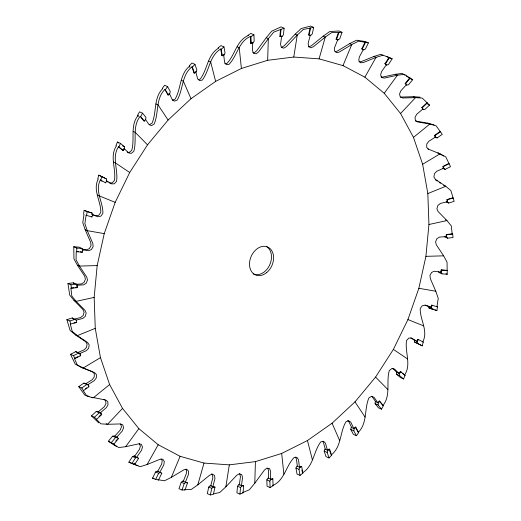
<?xml version="1.0" encoding="UTF-8"?>
<svg xmlns="http://www.w3.org/2000/svg" width="521" height="521" viewBox="0 0 521 521"><rect width="100%" height="100%" fill="white"/><g stroke="black" fill="none" stroke-linecap="round" stroke-linejoin="round"><path stroke-width="0.78" d="M268.458 478.245L268.536 470.333L267.664 468.32M76.828 286.719L76.965 285.261L83.51 284.876L86.173 283.274L87.521 280.051L86.76 277.081L79.466 266.075L76.053 259.771L76.235 251.597L82.364 252.197L82.852 250.002L82.012 248.452L78.984 247.13L73.761 246.759L73.956 258.852L77.368 265.163L84.662 276.163L85.424 279.132L84.076 282.362L81.413 283.958L76.326 284.258M76.704 251.799L76.789 248.087L73.761 246.759M438.428 271.513L438.988 272.548L442.016 273.87L447.239 274.241L447.044 262.148L443.632 255.837L436.337 244.837L435.576 241.868L436.924 238.638L439.587 237.042L446.132 236.658L447.656 238.175L453.049 237.504L452.645 233.949L446.341 234.47L446.132 236.658M106.219 180.566L111.54 183.887L114.262 183.815L116.554 181.373C118.43 169.931 111.468 157.414 118.488 146.805L122.819 150.4L124.044 148.498L128.68 152.933L131.279 153.389L133.793 151.344C137.166 139.934 131.963 126.369 140.182 116.385L143.835 120.911L144.304 121.113L145.717 119.407L145.913 117.342L142.546 113.168L139.517 111.839L137.622 115.265L138.091 115.467C129.866 125.45 135.069 139.016 131.696 150.426L129.188 152.471L127.235 152.132M213.727 493.862L219.797 492.469L225.853 486.829L236.71 475.315L239.367 473.719L241.79 474.69L242.545 477.659L241.431 485.735L243.691 485.715L243.02 492.833L242.552 492.632L249.331 489.805L254.776 483.247L255.433 461.626L281.692 453.452L307.462 440.538L332.092 423.202L354.99 401.873L375.589 377.074L393.375 349.409L407.917 319.575L418.858 288.295L425.918 256.339L428.939 224.499L427.832 193.558L422.635 164.271L413.472 137.368L400.564 113.513L384.231 93.285L364.882 77.186L342.987 65.607L319.086 58.847L293.772 57.056L267.664 60.293L241.399 68.466L215.635 81.38L191.005 98.716L168.107 120.045L147.508 144.845L129.722 172.503L115.18 202.343L104.239 233.623L97.173 265.58L94.158 297.419L95.265 328.36L100.462 357.647L109.625 384.55L122.533 408.405L138.86 428.633L158.215 444.732L180.11 456.311L204.004 463.071L229.325 464.862L255.433 461.626M267.664 60.293L268.322 38.665L273.766 32.113L284.088 28.206L283.47 34.777L282.128 36.385L279.868 36.405L280.545 29.287M381.483 409.161L378.116 404.986L378.311 402.922L375.283 401.593L375.087 403.658L378.454 407.832L381.483 409.161L383.378 405.735L382.909 405.533C391.134 395.55 385.931 381.984 389.304 370.574L391.812 368.529L394.417 368.979L399.053 373.42L400.278 371.519L400.747 371.72L405.071 375.322L403.586 378.956L400.558 377.627L396.566 374.306L396.494 372.3L399.522 373.622L399.594 375.628L403.586 378.956M76.092 320.122L82.728 318.481L85.242 316.436L86.193 313.095L85.027 310.418L76.118 301.346L71.807 296L70.921 288.172L77.225 287.651L77.434 285.462L76.372 284.153L73.344 282.825L67.951 283.496L69.71 295.081L74.028 300.428L82.93 309.5L84.096 312.177L83.145 315.518L80.631 317.563L74.731 319.021M240.07 484.465L238.872 484.615L237.53 486.223L236.912 492.794L239.94 494.116L243.02 492.833M280.337 36.613L281.008 29.489M239.94 494.116L240.559 487.545L241.894 485.937L243.691 485.715M446.595 236.86L446.803 234.671L446.341 234.47M279.868 36.405L281.666 36.183L280.552 44.259L281.307 47.229L283.73 48.199L286.387 46.597L297.244 35.083L303.3 29.45L313.701 27.372L312.242 33.969L310.757 35.356L308.549 35.024L310.132 27.88M239.334 484.817L240.448 476.741L239.693 473.771M82.852 250.002L82.383 249.8L88.674 250.679L91.422 249.566L93.129 246.531L92.797 243.346L87.287 230.679L84.864 223.568L86.121 215.251L91.93 216.964L92.679 214.815L92.087 213.069L84.128 210.347L83.555 214.131L84.024 214.333L82.767 222.649L85.197 229.761L90.7 242.434L91.038 245.612L89.325 248.647L86.577 249.767L81.862 249.103M84.128 210.347L87.15 211.676L86.584 215.453L86.121 215.251M425.11 305.059L428.783 306.387L428.321 306.185L428.913 307.931L436.872 310.653L437.445 306.869L436.976 306.667L438.233 298.351L435.803 291.239L430.3 278.566L429.962 275.388L431.675 272.353L434.423 271.233L440.714 272.118L442.016 273.87M145.717 119.407L145.255 119.205L149.091 124.643L151.513 125.613L154.177 124.011C158.983 112.927 155.512 98.638 164.864 89.527L168.218 95.069L169.794 93.598L170.25 91.527L167.586 86.603L164.558 85.275L162.305 88.407L162.773 88.609C153.415 97.727 156.886 112.008 152.08 123.093L149.416 124.695M225.853 486.829L229.325 464.862M293.772 57.056L297.244 35.083L295.147 34.171L284.29 45.685L281.633 47.281M358.695 432.593L355.81 427.259L354.234 428.724L351.206 427.402L350.75 429.473L353.414 434.397L356.442 435.725L358.695 432.593L358.227 432.391C367.585 423.273 364.114 408.992 368.92 397.907L371.584 396.305L374.006 397.276L377.842 402.713L379.262 401.007L379.724 401.216L383.378 405.735M211.402 485.728L210.243 485.644L208.758 487.031L207.299 493.628L210.328 494.95L213.434 494.24L215.01 487.096L212.802 486.764L214.932 478.727L214.593 475.549L212.418 474.084L209.67 475.198L197.804 484.849L191.292 489.434L184.577 489.701L185.04 489.903L187.488 482.908L185.378 482.238L188.459 474.442L188.563 471.127L186.674 469.206L183.913 469.805L171.331 477.36L164.519 480.772L158.078 479.737L158.547 479.939L161.797 473.263L159.823 472.267L163.789 464.895L164.323 461.528L162.78 459.196L160.064 459.275L147.078 464.537L140.136 466.699L128.843 462.205L132.51 456.5L134.216 455.966L138.573 458.402L134.6 464.582L134.131 464.38L134.926 463.143M309.018 35.233L310.594 28.088M210.328 494.95L211.786 488.353L213.271 486.972L215.01 487.096M356.442 435.725L353.779 430.795L354.234 428.724M440.714 272.118L441.196 269.924L446.862 270.321M441.176 272.327L441.665 270.125L441.196 269.924M210.705 485.852L212.835 477.816L212.503 474.631L211.409 473.902M105.216 182.617L105.678 182.819L106.681 180.767L106.343 178.866L98.801 175.154L97.759 178.911L98.222 179.113C92.451 190.152 101.146 201.249 100.794 212.451L98.769 215.219L96.001 215.824L91.592 214.229M101.823 176.482L100.787 180.233L100.319 180.032C94.548 191.064 103.243 202.168 102.891 213.369L100.866 216.137L98.098 216.743L92.217 214.613M422.199 345.846L417.686 343.456L417.347 341.555L414.319 340.233L414.657 342.134L422.199 345.846L423.241 342.089L417.881 339.301L416.878 341.353L411.551 338.025L408.835 338.103L406.543 340.539C404.667 351.988 411.623 364.505 404.602 375.113L405.071 375.322M167.749 94.861L169.325 93.396L172.275 99.706L174.45 101.165L177.199 100.052C183.346 89.579 181.549 74.868 191.93 66.89L193.981 72.907L194.444 73.109L196.137 71.918L196.847 69.892L194.958 64.337L191.93 63.015L189.364 65.77L189.833 65.978C179.452 73.956 181.256 88.668 175.102 99.133L172.353 100.247M197.804 484.849L204.004 463.071M319.086 58.847L325.286 37.063L331.799 32.484L342.043 32.302L339.783 38.756L338.188 39.883L336.078 39.212L338.52 32.217M331.636 455.23L329.585 449.213L327.891 450.404L324.863 449.082L324.153 451.108L326.042 456.663L329.07 457.985L331.636 455.23L331.167 455.022C341.548 447.044 339.744 432.332 345.898 421.867L348.647 420.753L350.822 422.212L353.766 428.522L355.342 427.057L355.81 427.259M183.913 481.43L182.812 481.117L181.217 482.244L178.957 488.698L181.985 490.027L185.04 489.903M338.989 32.419L336.54 39.414L336.078 39.212M181.985 490.027L184.245 483.566L185.841 482.446L187.488 482.908M329.07 457.985L327.181 452.436L327.891 450.404M437.445 306.869L431.635 305.156L430.88 307.305L424.999 305.176L422.231 305.781L420.206 308.549C419.854 319.751 428.549 330.848 422.778 341.887L423.241 342.089M431.942 309.259L431.349 307.514L432.098 305.358L431.635 305.156M183.281 481.326L186.362 473.524L186.466 470.209L185.522 469.245M122.819 150.4L123.282 150.608L124.506 148.7L124.434 146.694L120.442 143.373L117.414 142.044L115.929 145.678L116.398 145.887C109.377 156.495 116.333 169.012 114.457 180.461L112.165 182.897L109.449 182.975M123.282 150.608L118.957 147.007L120.442 143.373M196.137 71.918L195.675 71.716L197.648 78.736L199.536 80.657L202.304 80.052C209.657 70.485 209.455 55.597 220.709 49.033L221.868 55.584L222.337 55.786L224.108 54.9L225.052 52.966L223.978 46.916L220.95 45.594L218.143 47.912L218.612 48.121C207.358 54.679 207.56 69.567 200.207 79.133L198.13 79.589M171.331 477.36L180.11 456.311M342.987 65.607L351.766 44.559L358.578 41.146L368.412 42.859L365.41 49.02L363.736 49.853L363.274 49.651L359.308 57.023L358.774 60.39L360.317 62.722L363.033 62.644L376.019 57.382L382.961 55.219M302.857 473.088L301.692 466.536L299.92 467.428L296.892 466.1L295.948 468.034L297.022 474.084L300.05 475.406L302.857 473.088L302.388 472.879C313.642 466.321 313.44 451.433 320.793 441.867L323.561 441.261L325.443 443.182L327.422 450.203L329.116 449.011L329.585 449.213M152.588 478.141L155.59 471.98L157.264 471.147L160.292 472.469L158.618 473.309L155.616 479.463L152.588 478.141L154.053 478.376M363.736 49.853L361.763 48.857L365.019 42.181M365.482 42.39L362.232 49.059L361.763 48.857M300.05 475.406L298.976 469.362L299.92 467.428M417.347 341.555L418.343 339.503L417.881 339.301M157.726 471.349L161.692 463.977L162.226 460.61L161.067 458.864M144.304 121.113L140.65 116.587L142.546 113.168M253.935 34.777L250.953 36.6L250.49 36.398L250.738 43.315L251.2 43.517L253.011 42.956L254.163 41.166L253.935 34.777L250.907 33.448L247.924 35.278L248.393 35.48C236.482 40.345 235.147 55.187 226.765 63.595L224.733 63.647M147.078 464.537L158.215 444.732M364.882 77.186L376.019 57.382L373.922 56.463L360.936 61.725L358.897 61.784M254.776 483.247L264.355 470.157L266.869 468.112L269.468 468.568L270.633 471.245L270.555 479.164L272.828 478.806L273.076 485.722L272.607 485.52C284.518 480.655 285.853 465.813 294.235 457.405L296.95 457.334L298.494 459.659L299.458 467.22L301.229 466.334L301.692 466.536M384.986 63.725L388.966 57.538L392.157 58.795L388.49 64.5L386.784 65.034L384.986 63.725L386.784 65.034M385.455 63.927L389.428 57.74M131.872 463.534L135.538 457.822L137.244 457.295M273.076 485.722L270.093 487.552L267.065 486.223L266.837 479.834L267.989 478.044L271.018 479.366L272.828 478.806M270.093 487.552L269.865 481.163L271.018 479.366M399.522 373.622L400.747 371.72M386.315 64.832L381.567 71.592L380.617 74.926L381.782 77.609L384.381 78.065L397.451 75.213L404.355 74.36L412.704 79.713L408.451 84.832L406.758 85.04L405.169 83.445L409.773 77.896M134.685 456.168L139.433 449.408L140.383 446.074L139.218 443.391M168.218 95.069L165.333 89.729L167.586 86.603M284.088 28.206L281.06 26.884L271.669 31.195L266.224 37.753L256.645 50.843L254.131 52.888L252.835 52.66M116.645 446.64L108.296 441.287L112.549 436.168L114.242 435.96L117.271 437.282L118.391 438.675L113.786 444.224L113.324 444.016L118.742 447.559L125.639 446.705L138.86 428.633M384.231 93.285L397.451 75.213L395.361 74.295L382.284 77.147L380.988 76.919M405.169 83.445L405.638 83.647L410.242 78.104M108.296 441.287L111.325 442.616L115.577 437.497L117.271 437.282M115.877 440.935L116.906 439.704M378.311 402.922L379.724 401.216M406.295 84.838L400.877 90.817L399.529 94.047L400.291 97.017L402.707 97.981L415.543 97.622L422.238 98.098L429.538 105.099L424.81 109.501L423.169 109.384L421.815 107.541L426.933 102.767M114.705 436.162L120.123 430.183L121.471 426.953L120.709 423.983M194.444 73.109L192.392 67.098L194.958 64.337M122.533 408.405L107.554 424.296L100.859 423.82L96.164 419.151L96.626 419.353L101.745 414.579L100.859 412.938L97.831 411.616L96.19 411.499L91.462 415.901L98.762 422.902M400.564 113.513L415.543 97.622L413.446 96.704L400.61 97.069M295.147 34.171L301.203 28.531L310.672 26.05L313.701 27.372M421.815 107.541L422.284 107.743L427.402 102.976M91.462 415.901L94.49 417.23L99.218 412.827L100.859 412.938M99.003 416.5L101.282 414.377L101.745 414.579M422.7 109.182L416.754 114.236L415.042 117.277L415.374 120.455L417.555 121.921L429.838 124.05L436.155 125.841L442.244 134.327L437.165 137.902L435.146 137.264L434.514 135.408L440.024 131.533M98.3 411.818L104.246 406.764L105.958 403.723L105.626 400.545L103.992 399.444M222.337 55.786L221.171 49.241L223.978 46.916M342.043 32.302L339.015 30.973L329.708 31.566L323.196 36.151L311.33 45.802L308.582 46.916M109.625 384.55L93.259 397.862L86.935 396.077L83.073 390.385L83.536 390.587L89.045 386.712L88.414 384.856L83.835 383.098L78.756 386.673L84.845 395.159L89.052 396.351M413.472 137.368L429.838 124.05L427.741 123.138L415.458 121.002M193.981 72.907L195.108 72.113M434.514 135.408L434.983 135.616L440.486 131.741M78.756 386.673L81.784 388.002L86.864 384.42L88.414 384.856M85.522 388.659L86.746 387.8M435.146 137.264L428.809 141.269L426.777 144.043L426.679 147.358L428.562 149.28M85.854 383.736L92.191 379.731L94.223 376.957L94.321 373.642L92.438 371.72L81.009 367.149L75.219 364.088L70.485 354.319L75.799 351.655L80.247 353.733L80.605 355.745L74.842 358.637L74.379 358.428L77.981 356.625M250.49 36.398C238.579 41.257 237.244 56.105 228.862 64.513L226.147 64.584L224.603 62.259L223.639 54.692L224.108 54.9M368.412 42.859L365.384 41.537L356.481 40.228L349.669 43.64L337.087 51.195L335.016 51.644M100.462 357.647L83.106 368.06L81.009 367.149M422.635 164.271L439.991 153.851L445.781 156.912L450.515 166.681L445.201 169.345L442.778 168.283M221.868 55.584L223.053 54.992M445.201 169.345L443.312 168.387L442.954 166.375L448.718 163.483M442.954 166.375L443.423 166.577L449.18 163.692M70.485 354.319L73.513 355.648L78.827 352.984M443.312 168.387L436.741 171.253L434.442 173.688L433.915 177.055L435.458 179.387L445.755 186.29L450.867 190.549L454.149 201.353L448.724 203.047L446.302 201.985M77.688 352.613L84.259 349.747L86.558 347.312L87.085 343.945L85.542 341.613L75.245 334.71L70.133 330.451L66.851 319.647L72.276 317.953L76.554 320.324L76.633 322.453L70.296 324.082L72.23 331.369L77.342 335.628L87.639 342.531L89.182 344.863L88.648 348.23L86.356 350.666L79.785 353.531L80.143 355.543L80.605 355.745M95.265 328.36L77.342 335.628L75.245 334.71M427.832 193.558L445.755 186.29L443.658 185.372M250.738 43.315L251.943 42.943M373.922 56.463L380.864 54.301L388.966 57.538M448.724 203.047L447.005 201.796L446.927 199.667L452.801 197.837M446.927 199.667L453.27 198.045M66.851 319.647L69.879 320.969L75.304 319.282M73.962 322.935L76.633 322.453M447.005 201.796L440.369 203.437L437.855 205.482L436.904 208.823L438.07 211.5L446.972 220.572L451.29 225.919L452.176 233.747M94.158 297.419L76.118 301.346L74.028 300.428M428.939 224.499L446.972 220.572L445.579 219.96M125.639 446.705L138.716 443.853L141.315 444.309L142.48 446.985L141.53 450.326L136.776 457.086L138.573 458.402M395.361 74.295L402.258 73.441L404.967 75.213M446.803 234.671L452.645 233.949M67.951 283.496L70.98 284.818L76.372 284.153M70.921 288.172L73.839 287.813M75.298 287.631L77.225 287.651M97.173 265.58L79.466 266.075L77.368 265.163M425.918 256.339L443.632 255.837M413.446 96.704L420.141 97.18M441.665 270.125L447.324 270.523M76.789 248.087L82.012 248.452M76.235 251.597L78.664 251.767M80.28 251.884L82.364 252.197M155.616 479.463L158.547 479.939M104.239 233.623L87.287 230.679L85.197 229.761M418.858 288.295L435.803 291.239M427.741 123.138L434.065 124.923M428.913 307.931L433.85 309.324M87.15 211.676L92.087 213.069M128.843 462.205L138.039 465.781M427.897 148.934L439.991 153.851L437.894 152.94L443.684 155.994M115.18 202.343L97.31 195.108M407.917 319.575L423.69 325.892M392.157 58.795L386.4 56.418L386.869 56.62M349.669 43.64L351.766 44.559L339.184 52.107L336.416 52.712L334.534 50.791L334.638 47.476L337.719 39.674L338.188 39.883M323.196 36.151L325.286 37.063L313.427 46.714L310.679 47.828L308.497 46.369L308.165 43.184L310.295 35.148L310.757 35.356M410.281 78.651L412.704 79.713M281.666 36.183L282.128 36.385M427.721 104.304L429.538 105.099M266.224 37.753L268.322 38.665L258.742 51.761L256.228 53.806L253.629 53.35L252.464 50.667L252.542 42.755L253.011 42.956M237.133 46.805L239.23 47.724L241.399 68.466M435.953 137.375L437.165 137.902M220.709 49.033L221.171 49.241M208.595 61.113L210.692 62.025L215.635 81.38M191.93 66.89L192.392 67.098M181.301 80.312L183.399 81.23L191.005 98.716M164.864 89.527L165.333 89.729M155.942 103.946L158.039 104.864L168.107 120.045M444.628 236.847L447.656 238.175M140.182 116.385L140.65 116.587M133.122 131.416L135.219 132.334L147.508 144.845M446.028 273.714L447.239 274.241M122.617 145.9L124.434 146.694M124.044 148.498L124.506 148.7M118.488 146.805L118.957 147.007M113.422 162.057L115.512 162.975L129.722 172.503M429.486 306.693L431.349 307.514M435.055 309.858L436.872 310.653M106.343 178.866L98.801 175.154M414.657 342.134L417.686 343.456M91.462 216.762L91.93 216.964M396.566 374.306L399.594 375.628M375.087 403.658L378.116 404.986M76.965 285.261L77.434 285.462M350.75 429.473L353.779 430.795M73.526 319.002L73.995 319.204M324.153 451.108L327.181 452.436M80.247 353.733L75.799 351.655M295.948 468.034L298.976 469.362M83.835 383.098L86.864 384.42M91.859 397.256L105.542 399.998L107.717 401.463L108.049 404.641L106.343 407.676L100.39 412.736L100.983 413.83M266.837 479.834L269.865 481.163M96.19 411.499L99.218 412.827M106.154 423.684L107.554 424.296L120.39 423.931L122.806 424.902L123.568 427.871L122.22 431.101L116.802 437.08L118.391 438.675M238.872 484.615L241.894 485.937M237.53 486.223L240.559 487.545M112.549 436.168L115.577 437.497M210.243 485.644L213.271 486.972M208.758 487.031L211.786 488.353M132.51 456.5L135.538 457.822M182.812 481.117L185.841 482.446M161.334 473.061L161.797 473.263M181.217 482.244L184.245 483.566M155.59 471.98L158.618 473.309M100.319 180.032L105.678 182.819M100.553 180.39L101.953 181.126M157.264 471.147L158.267 471.674M410.789 337.94L414.781 340.434M106.785 181.308L108.114 182.142M406.321 76.099L407.676 76.984M408.444 77.583L409.675 78.384M111.325 442.616L113.786 444.224M435.289 179.765L437.223 181.061M439.151 182.35L440.44 183.216M393.375 349.409L407.578 358.943M347.637 420.564L348.725 421.294L351.675 427.604M400.278 371.519L401.515 372.541M402.753 373.57L404.602 375.113M117.414 142.044L118.554 142.995M72.276 317.953L73.109 318.65M134.216 455.966L135.102 456.702M392.899 368.621L396.956 372.502M94.49 417.23L96.626 419.353M375.589 377.074L387.878 389.584M322.408 441.3L323.352 442.264L325.325 449.284M405.638 83.647L406.758 85.04M379.262 401.007L382.909 405.533M137.622 115.265L138.534 116.398M73.344 282.825L74.047 283.698M371.909 396.357L375.745 401.795M81.784 388.002L83.536 390.587M354.99 401.873L365.058 417.054M295.238 456.995L296.397 458.74L297.361 466.308M422.284 107.743L423.169 109.384M355.342 427.057L358.227 432.391M73.513 355.648L74.842 358.637M74.379 358.428L77.316 365.006L83.106 368.06L94.535 372.639L96.418 374.56L96.32 377.875L94.288 380.649L87.951 384.654L88.583 386.504M332.092 423.202L339.699 440.688M434.983 135.616L435.608 137.466M329.63 450.515L330.913 454.273M189.364 65.77L189.878 67.274M69.879 320.969L70.758 324.283M307.462 440.538L312.405 459.887M443.423 166.577L443.781 168.596M301.874 469.975L302.134 471.427M70.98 284.818L71.384 288.373M281.692 453.452L283.867 474.195M447.396 199.869L447.474 201.998M250.953 36.6L251.2 43.517M266.381 246.498A15.233 11.345 -66.4 0 1 269.533 265.274A15.233 11.345 -66.4 0 1 253.16 273.916M266.628 272.639A15.233 11.345 -66.4 0 0 268.478 247.416A15.233 11.345 -66.4 0 0 249.539 262.825A15.233 11.345 -66.4 0 0 266.628 272.639"/></g></svg>
